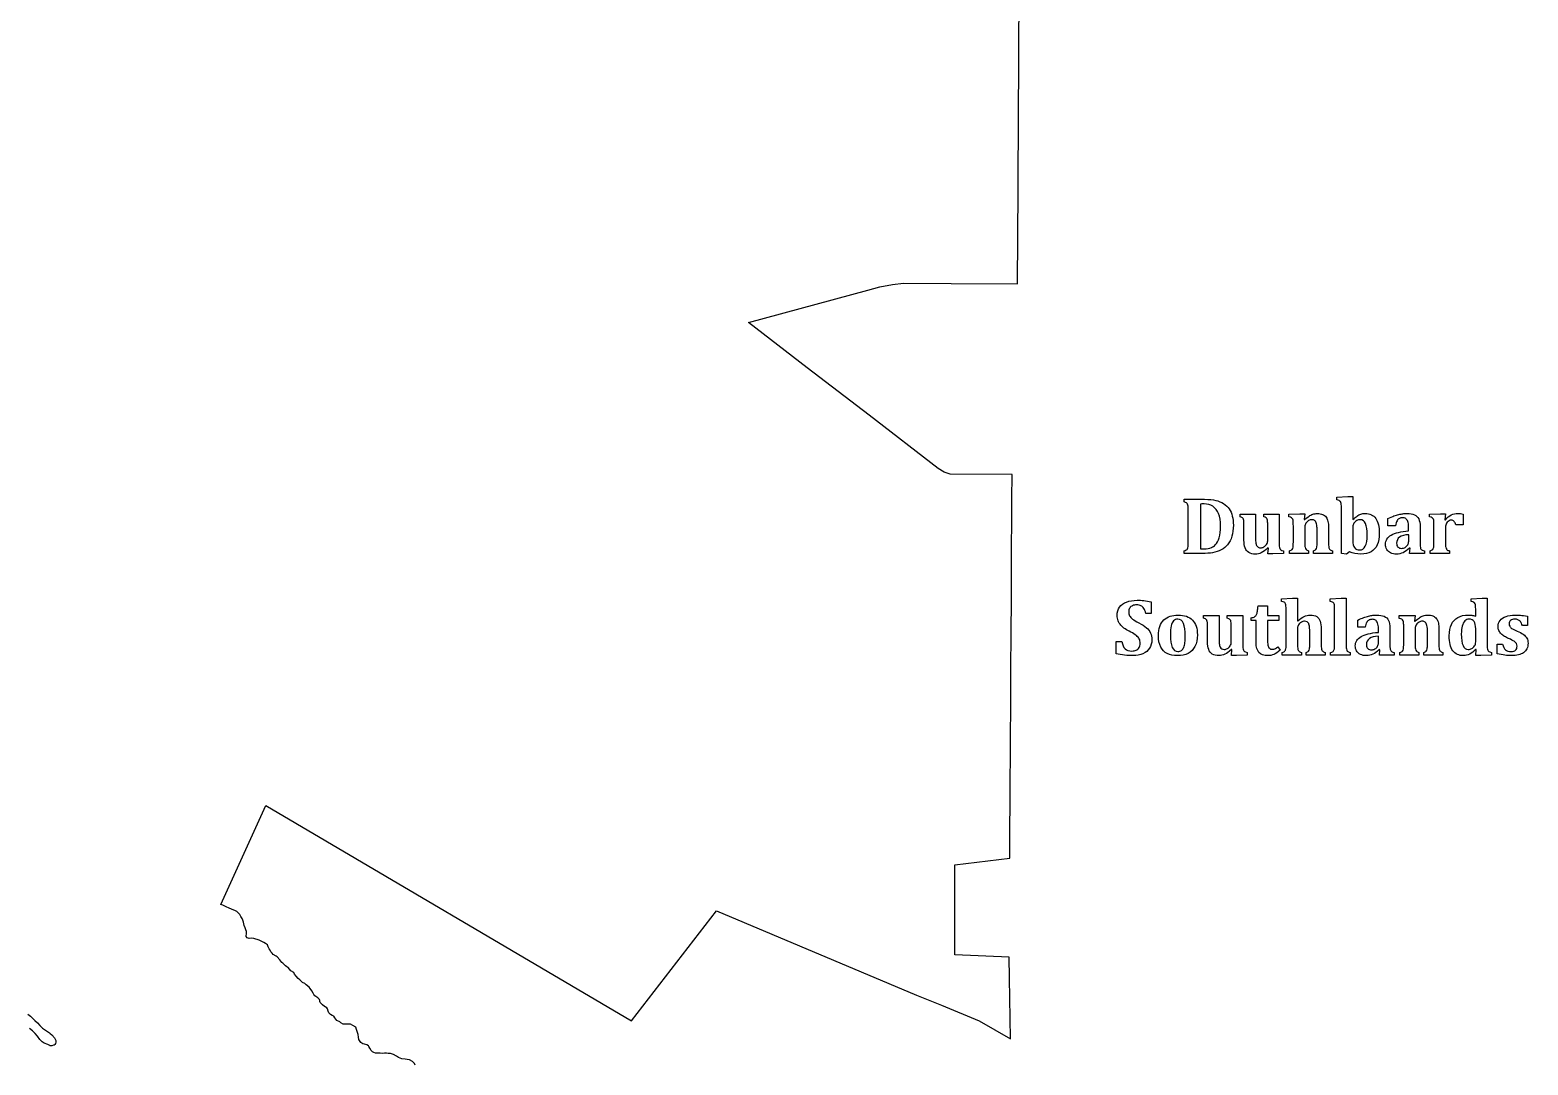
# Model space of a CAD drawing. Extents: x 0 to 800, y 146 to 730.
# Drawn here: x 144.2 to 285.8, y 340.1 to 438 of the extents above; entities that cross this region are included whole.
import ezdxf

# ---------------------------------------------------------------- set-up
doc = ezdxf.new("R2010")
doc.units = 0
doc.layers.get('0').update_dxf_attribs({"linetype": 'CONTINUOUS'})

msp = doc.modelspace()

# ---------------------------------------------------------------- linework, layer by layer
at = {"color": 1}
for points in [[(166.49375, 364.69375), (201.040625, 344.315625), (209.065625, 354.715625), (227.96875, 346.7625), (230.35, 345.790625), (233.903125, 344.3125), (236.86875, 342.63125), (236.834375, 344.5875), (236.765625, 348.35), (236.74375, 350.334375), (231.6125, 350.553125), (231.621875, 359.084375), (236.803125, 359.703125), (236.809375, 360.359375), (236.81875, 362.571875), (236.83125, 364.79375), (236.840625, 367.071875), (236.853125, 369.275), (236.86875, 371.490625), (236.884375, 373.703125), (236.9, 375.91875), (236.915625, 378.13125), (236.925, 380.35625), (236.95, 384.78125), (236.959375, 387), (236.96875, 389.215625), (236.98125, 391.434375), (236.990625, 393.646875), (237.015625, 395.959375), (231.15, 396.009375), (230.5875, 396.196875), (230.046875, 396.546875), (223.503125, 401.56875), (217.653125, 406.0625), (212.09375, 410.328125), (223.378125, 413.3875), (224.51875, 413.71875), (225.725, 413.95), (226.765625, 414.05), (231.25, 414.0375), (237.540625, 414.0125), (237.5875, 422.884375), (237.596875, 424.996875), (237.603125, 426.125), (237.609375, 427.1125), (237.61875, 429.228125), (237.628125, 431.340625), (237.640625, 433.45), (237.653125, 435.5625), (237.6625, 437.675), (237.675, 439.7875)], [(180.6, 340.121875), (180.528125, 340.28125), (180.3375, 340.465625), (180.065625, 340.640625), (179.846875, 340.66875), (179.646875, 340.696875), (179.34375, 340.740625), (179.171875, 340.784375), (179.0125, 340.86875), (178.8375, 340.971875), (178.55, 341.14375), (178.2625, 341.228125), (178.05625, 341.240625), (177.871875, 341.25625), (177.696875, 341.25625), (177.540625, 341.240625), (177.28125, 341.25625), (177.034375, 341.26875), (176.846875, 341.26875), (176.671875, 341.325), (176.55625, 341.38125), (176.440625, 341.528125), (176.3125, 341.75625), (176.209375, 341.8875), (176.175, 341.965625), (176.034375, 342.053125), (175.8, 342.109375), (175.64375, 342.153125), (175.46875, 342.284375), (175.396875, 342.36875), (175.26875, 342.559375), (175.253125, 342.7875), (175.221875, 343.021875), (175.0625, 343.496875), (174.975, 343.725), (174.7, 343.871875), (174.46875, 344.003125), (174.240625, 344.015625), (174.034375, 343.996875), (173.775, 344.025), (173.575, 344.128125), (173.459375, 344.225), (173.2, 344.371875), (172.996875, 344.603125), (172.89375, 344.7625), (172.7375, 344.834375), (172.59375, 344.91875), (172.446875, 345.075), (172.375, 345.25), (172.303125, 345.46875), (172.25625, 345.565625), (172.084375, 345.65625), (172.025, 345.684375), (171.840625, 345.828125), (171.809375, 345.884375), (171.609375, 346.04375), (171.578125, 346.159375), (171.578125, 346.24375), (171.54375, 346.35625), (171.503125, 346.4125), (171.384375, 346.4875), (171.2125, 346.6125), (171.1125, 346.6875), (171.009375, 346.803125), (170.9375, 346.94375), (170.8375, 347.15), (170.675, 347.378125), (170.559375, 347.521875), (170.284375, 347.7375), (170.15625, 347.840625), (169.9375, 347.953125), (169.8375, 348.05625), (169.69375, 348.1875), (169.546875, 348.33125), (169.33125, 348.546875), (169.203125, 348.746875), (169.1125, 348.90625), (168.85625, 349.0375), (168.58125, 349.36875), (168.465625, 349.4375), (168.346875, 349.528125), (168.1, 349.784375), (168, 349.840625), (167.8, 350.0875), (167.5375, 350.390625), (167.453125, 350.446875), (167.1625, 350.590625), (167.078125, 350.7375), (166.946875, 350.846875), (166.903125, 351.00625), (166.796875, 351.146875), (166.709375, 351.334375), (166.634375, 351.50625), (166.434375, 351.625), (166.303125, 351.725), (166.115625, 351.825), (165.840625, 351.940625), (165.334375, 352.1125), (165.11875, 352.128125), (164.91875, 352.121875), (164.715625, 352.16875), (164.615625, 352.296875), (164.6125, 352.384375), (164.65625, 352.528125), (164.65625, 352.703125), (164.640625, 352.778125), (164.58125, 352.91875), (164.5125, 353.121875), (164.440625, 353.353125), (164.38125, 353.640625), (164.309375, 353.840625), (164.234375, 353.9875), (164.103125, 354.175), (164.01875, 354.375), (163.871875, 354.534375), (163.728125, 354.65), (163.596875, 354.7375), (163.221875, 354.878125), (163.00625, 354.98125), (162.73125, 355.10625), (162.415625, 355.253125), (162.3125, 355.29375), (162.240625, 355.328125), (166.49375, 364.69375)]]:
    msp.add_lwpolyline(points, dxfattribs=at)
at = {"color": 7}
for points in [[(267.721242, 393.578477), (267.721242, 393.825978), (268.767494, 393.878458), (269.228742, 393.878458), (269.228742, 391.729709), (269.232582, 391.725869)], [(253.26873, 393.379725), (253.26873, 393.627226), (255.218771, 393.627226)], [(253.670035, 389.449728), (253.670035, 392.682227)], [(254.832518, 393.180973), (254.832518, 388.962227)], [(263.187501, 391.973446), (263.187501, 392.228442), (264.215002, 392.258458), (264.687501, 392.258458), (264.631245, 391.718458), (264.676237, 391.707194)], [(268.902586, 388.662118), (268.625082, 388.448365), (268.145082, 388.515866), (268.145018, 392.58473)], [(276.477587, 391.97344), (276.477587, 392.228435), (277.505088, 392.258451), (277.977587, 392.258451), (277.925018, 391.692224)], [(258.563584, 391.980954), (258.56377, 392.228474)], [(258.56377, 392.228474), (260.022522, 392.228474), (260.022522, 390.147226)], [(258.938746, 389.77223), (258.938746, 391.144736)], [(260.806214, 391.980954), (260.806214, 392.228448), (262.26871, 392.228448), (262.26871, 389.60345)], [(261.181235, 389.697203), (261.181235, 391.144704)], [(263.603776, 389.588442), (263.603776, 391.129696)], [(264.687494, 391.035942), (264.687494, 389.592192)], [(266.93376, 390.964698), (266.93376, 389.592192)], [(269.228768, 391.017229), (269.228768, 389.738477)], [(273.252512, 391.13351), (272.543763, 391.13351), (272.543763, 391.816006)], [(274.505011, 390.645978), (274.505011, 391.002227)], [(275.588762, 391.032288), (275.588762, 389.569792)], [(276.893798, 389.588435), (276.893798, 391.12969)], [(277.925018, 391.692224), (277.973786, 391.68096)], [(279.642541, 392.239686), (279.642541, 391.204691), (278.963789, 391.204691)], [(265.850029, 389.588474), (265.850029, 390.589728)], [(274.508768, 389.655974), (274.508768, 390.278477)], [(277.977549, 390.788435), (277.977549, 389.592186)], [(254.97127, 388.508474), (253.268768, 388.508474), (253.268768, 388.755974)], [(262.681254, 388.759699), (262.681254, 388.508448), (261.661254, 388.47472), (261.207507, 388.47472), (261.241235, 389.01472), (261.196243, 389.025984)], [(265.04752, 388.755942), (265.04752, 388.508442), (263.236269, 388.508442), (263.236269, 388.755942)], [(267.312518, 388.508474), (265.493766, 388.508474), (265.493766, 388.755974)], [(267.312627, 388.755949), (267.312518, 388.508474)], [(274.632518, 388.999725), (274.576262, 389.018477)], [(275.993811, 388.756032), (275.993811, 388.508531), (274.598816, 388.508531), (274.632518, 388.999725)], [(278.37504, 388.755936), (278.37504, 388.508435), (276.526291, 388.508435), (276.526291, 388.755936)], [(250.175021, 383.925952), (250.175021, 382.838451), (249.661267, 382.838451)], [(262.493888, 383.978534), (262.493888, 384.226035), (263.53264, 384.278515), (264.001389, 384.278515), (264.001389, 382.137267), (264.016269, 382.133478)], [(267.083552, 383.97849), (267.083552, 384.22599), (268.122304, 384.27847), (268.591053, 384.27847), (268.59127, 379.992224)], [(280.418733, 383.974848), (280.418733, 384.226099), (281.457478, 384.278579), (281.926234, 384.278579), (281.926272, 380.003475)], [(255.121075, 382.380954), (255.121267, 382.628474)], [(255.121267, 382.628474), (256.580019, 382.628474), (256.580019, 380.547226)], [(257.36377, 382.380954), (257.36377, 382.628448), (258.826272, 382.628448), (258.826272, 380.00345)], [(260.078771, 380.063475), (260.078771, 382.159725), (259.610022, 382.159725), (259.610022, 382.418477)], [(260.266298, 383.565978), (261.162547, 383.565978), (261.162547, 382.628474), (262.231296, 382.628474), (262.231296, 382.159725), (261.162547, 382.159725), (261.162547, 380.468474)], [(262.917792, 379.992282), (262.917792, 382.917286)], [(267.507469, 379.992237), (267.507469, 382.917242)], [(273.620006, 382.373446), (273.620006, 382.628442), (274.647507, 382.658458), (275.120006, 382.658458), (275.06375, 382.118458), (275.108742, 382.107194)], [(280.84247, 382.587347), (280.84247, 382.928595)], [(285.74752, 382.568442), (285.74752, 381.694694), (285.252518, 381.694694)], [(255.496237, 380.17223), (255.496237, 381.544736)], [(257.738797, 380.097203), (257.738797, 381.544704)], [(264.001389, 381.447238), (264.001389, 379.992237)], [(265.160147, 379.98848), (265.160147, 380.967232)], [(266.24377, 381.360979), (266.24377, 379.992224)], [(270.395014, 381.53351), (269.686266, 381.53351), (269.686266, 382.216006)], [(271.647514, 381.045978), (271.647514, 381.402227)], [(272.731264, 381.432288), (272.731264, 379.969792)], [(274.036282, 379.988442), (274.036282, 381.529696)], [(275.119994, 381.435942), (275.119994, 379.992192)], [(276.282528, 379.988474), (276.282528, 380.989728)], [(277.366272, 381.364698), (277.366272, 379.992192)], [(280.842522, 380.149728), (280.842522, 381.398477)], [(246.87127, 379.01721), (246.87127, 380.172205), (247.385018, 380.172224)], [(251.982502, 380.82473), (251.982522, 380.82473)], [(262.122534, 379.673478), (262.358771, 379.358477)], [(271.65127, 380.055974), (271.65127, 380.678477)], [(282.875002, 379.024698), (282.875002, 379.920947), (283.377517, 379.920979)], [(252.642522, 378.848474), (252.642522, 378.848474)], [(259.238752, 379.159699), (259.238752, 378.908448), (258.218752, 378.87472), (257.764998, 378.87472), (257.798726, 379.41472), (257.753734, 379.425984)], [(264.376563, 379.156019), (264.376563, 378.908518), (262.539066, 378.908518), (262.539066, 379.156019)], [(266.622643, 379.155981), (266.622643, 378.90848), (264.803891, 378.90848), (264.803891, 379.155981)], [(268.96624, 379.155974), (268.96624, 378.908474), (267.128736, 378.908474), (267.128736, 379.155974)], [(271.775021, 379.399725), (271.718765, 379.418477)], [(273.136314, 379.156032), (273.136314, 378.908531), (271.741312, 378.908531), (271.775021, 379.399725)], [(275.480019, 379.155942), (275.480019, 378.908442), (273.668768, 378.908442), (273.668768, 379.155942)], [(277.745018, 378.908474), (275.926272, 378.908474), (275.926272, 379.155974)], [(277.745139, 379.155949), (277.745018, 378.908474)], [(282.338752, 379.159725), (282.338752, 378.908474), (281.318752, 378.874746), (280.864998, 378.874746), (280.898726, 379.414746), (280.84247, 379.418586)]]:
    msp.add_lwpolyline(points, dxfattribs=at)
at = {"color": 3}
msp.add_lwpolyline([(143.971875, 344.95), (144.24375, 344.759375), (144.403125, 344.61875), (144.64375, 344.365625), (144.8875, 344.134375), (145.121875, 343.871875), (145.371875, 343.61875), (145.453125, 343.55625), (145.7375, 343.38125), (146.040625, 343.190625), (146.1, 343.140625), (146.25625, 342.9875), (146.4875, 342.715625), (146.55625, 342.6), (146.615625, 342.45), (146.625, 342.296875), (146.59375, 342.19375), (146.5375, 342.096875), (146.45625, 342.034375), (146.415625, 342.015625), (146.265625, 341.975), (146.203125, 341.96875), (146.090625, 341.96875), (146.046875, 341.978125), (145.8625, 342.075), (145.5375, 342.20625), (145.35, 342.325), (145.23125, 342.4375), (145.13125, 342.559375), (144.903125, 342.890625), (144.690625, 343.140625), (144.43125, 343.378125), (144.14375, 343.603125)], dxfattribs=at)
at = {"color": 7}
for points in [[(253.491859, 393.295354), (253.438099, 393.326586), (253.363731, 393.354746), (253.26873, 393.379725)], [(253.611859, 393.173478), (253.585619, 393.223462), (253.545606, 393.264096), (253.491859, 393.295354)], [(253.660627, 392.978477), (253.654227, 393.05847), (253.638099, 393.123469), (253.611859, 393.173478)], [(253.670035, 392.682227), (253.670029, 392.799725), (253.666835, 392.89847), (253.660627, 392.978477)], [(255.166272, 393.188461), (255.01127, 393.188461), (254.900019, 393.185901), (254.832518, 393.180973)], [(255.996896, 392.965338), (255.765645, 393.114086), (255.488768, 393.188461), (255.166272, 393.188461)], [(255.218771, 393.627226), (255.636269, 393.627219), (255.985018, 393.594714), (256.265018, 393.529728)], [(256.535021, 392.27159), (256.407514, 392.585338), (256.228141, 392.816582), (255.996896, 392.965338)], [(256.265018, 393.529728), (256.545018, 393.464723), (256.793766, 393.362221), (257.01127, 393.222227)], [(256.726272, 391.088461), (256.726266, 391.563462), (256.662528, 391.957837), (256.535021, 392.27159)], [(257.01127, 393.222227), (257.228768, 393.082221), (257.40439, 392.915347), (257.538144, 392.7216)], [(257.538144, 392.7216), (257.671891, 392.527846), (257.771264, 392.302848), (257.836269, 392.046598)], [(265.454362, 392.219072), (265.58311, 392.265344), (265.718733, 392.288442), (265.861235, 392.288442)], [(265.861235, 392.288442), (266.066234, 392.288442), (266.236237, 392.259066), (266.371238, 392.20032)], [(267.948122, 393.507226), (267.90185, 393.53225), (267.826246, 393.555994), (267.721242, 393.578477)], [(268.058746, 393.409728), (268.031226, 393.449728), (267.994368, 393.482221), (267.948122, 393.507226)], [(268.118714, 393.24473), (268.106234, 393.31472), (268.086202, 393.369722), (268.058746, 393.409728)], [(268.141178, 392.997229), (268.138618, 393.092224), (268.131194, 393.17472), (268.118714, 393.24473)], [(268.145018, 392.58473), (268.145018, 392.764723), (268.143738, 392.902221), (268.141178, 392.997229)], [(269.986336, 392.222746), (270.11383, 392.266522), (270.25008, 392.288365), (270.395085, 392.288365)], [(270.395085, 392.288365), (270.840083, 392.288365), (271.17383, 392.131488), (271.396333, 391.817741)], [(273.569389, 392.189133), (273.718138, 392.225357), (273.851264, 392.251021), (273.968762, 392.26601)], [(273.968762, 392.26601), (274.086259, 392.280986), (274.203763, 392.288538), (274.321261, 392.288538)], [(274.321261, 392.288538), (274.623763, 392.288538), (274.865638, 392.248538), (275.046886, 392.168538)], [(278.536288, 392.145958), (278.728787, 392.240954), (278.937536, 392.288454), (279.162541, 392.288454)], [(279.162541, 392.288454), (279.315034, 392.288454), (279.475034, 392.272198), (279.642541, 392.239686)], [(256.59127, 389.989715), (256.681267, 390.289709), (256.726266, 390.655962), (256.726272, 391.088461)], [(257.933766, 391.178477), (257.933766, 390.788474), (257.888134, 390.438477), (257.796896, 390.128474)], [(257.836269, 392.046598), (257.901267, 391.790349), (257.933766, 391.500973), (257.933766, 391.178477)], [(258.730458, 391.920986), (258.689178, 391.943514), (258.633581, 391.963482), (258.563584, 391.980954)], [(258.827962, 391.845984), (258.804218, 391.873504), (258.771706, 391.898464), (258.730458, 391.920986)], [(258.884218, 391.754106), (258.870458, 391.787834), (258.851706, 391.818477), (258.827962, 391.845984)], [(258.91609, 391.641606), (258.908602, 391.682822), (258.897978, 391.720352), (258.884218, 391.754106)], [(258.932986, 391.467232), (258.929146, 391.542227), (258.923642, 391.600352), (258.91609, 391.641606)], [(258.938746, 391.144736), (258.938746, 391.28473), (258.936826, 391.39223), (258.932986, 391.467232)], [(261.027462, 391.885325), (260.98247, 391.919053), (260.90871, 391.95095), (260.806214, 391.980954)], [(261.126835, 391.759699), (261.105587, 391.809683), (261.072435, 391.851571), (261.027462, 391.885325)], [(261.169971, 391.551578), (261.162483, 391.64032), (261.148083, 391.709696), (261.126835, 391.759699)], [(261.181235, 391.144704), (261.181235, 391.3272), (261.177395, 391.462822), (261.169971, 391.551578)], [(263.440627, 391.885318), (263.391859, 391.919046), (263.307501, 391.948422), (263.187501, 391.973446)], [(263.549376, 391.754067), (263.525632, 391.807827), (263.489408, 391.851565), (263.440627, 391.885318)], [(263.594368, 391.54032), (263.587968, 391.629069), (263.57312, 391.700314), (263.549376, 391.754067)], [(263.603776, 391.129696), (263.603776, 391.314694), (263.600576, 391.451565), (263.594368, 391.54032)], [(264.676237, 391.707194), (264.831238, 391.844691), (264.967488, 391.952819), (265.084986, 392.031571)], [(264.792493, 391.367821), (264.72249, 391.264064), (264.687494, 391.15344), (264.687494, 391.035942)], [(265.051245, 391.611571), (264.948742, 391.552819), (264.86249, 391.471565), (264.792493, 391.367821)], [(265.347494, 391.699693), (265.252493, 391.699693), (265.153741, 391.670317), (265.051245, 391.611571)], [(265.084986, 392.031571), (265.202483, 392.110317), (265.325613, 392.172813), (265.454362, 392.219072)], [(265.519994, 391.677229), (265.475002, 391.692205), (265.417491, 391.699693), (265.347494, 391.699693)], [(265.639994, 391.607853), (265.604986, 391.639085), (265.564992, 391.662253), (265.519994, 391.677229)], [(265.735616, 391.487853), (265.70688, 391.536621), (265.675008, 391.576602), (265.639994, 391.607853)], [(265.803117, 391.305978), (265.786861, 391.378477), (265.764397, 391.439098), (265.735616, 391.487853)], [(265.838765, 391.026598), (265.831277, 391.140352), (265.819373, 391.233472), (265.803117, 391.305978)], [(265.850029, 390.589728), (265.850022, 390.767226), (265.846189, 390.912851), (265.838765, 391.026598)], [(266.371238, 392.20032), (266.506234, 392.141568), (266.61561, 392.055942), (266.69936, 391.943443)], [(266.69936, 391.943443), (266.78311, 391.830944), (266.84311, 391.69344), (266.87936, 391.530944)], [(266.87936, 391.530944), (266.915584, 391.368442), (266.93376, 391.179693), (266.93376, 390.964698)], [(269.333766, 391.367853), (269.26377, 391.2616), (269.228768, 391.144723), (269.228768, 391.017229)], [(269.232582, 391.725869), (269.382579, 391.863366), (269.51383, 391.969613), (269.626336, 392.044621)], [(269.600019, 391.613478), (269.492518, 391.555942), (269.40377, 391.474099), (269.333766, 391.367853)], [(269.926272, 391.699725), (269.816269, 391.699725), (269.70752, 391.670989), (269.600019, 391.613478)], [(269.626336, 392.044621), (269.738829, 392.119616), (269.858829, 392.178989), (269.986336, 392.222746)], [(270.428768, 391.335974), (270.321267, 391.57847), (270.153766, 391.699725), (269.926272, 391.699725)], [(270.590022, 390.233478), (270.590016, 390.725971), (270.536262, 391.093472), (270.428768, 391.335974)], [(271.396333, 391.817741), (271.618829, 391.503987), (271.73008, 391.034618), (271.730086, 390.409619)], [(272.543763, 391.816006), (272.77376, 391.918502), (272.965011, 391.997254), (273.11751, 392.052256)], [(273.11751, 392.052256), (273.27001, 392.107232), (273.42064, 392.152877), (273.569389, 392.189133)], [(273.402515, 391.596634), (273.335014, 391.485382), (273.285011, 391.331008), (273.252512, 391.13351)], [(273.629389, 391.823507), (273.545638, 391.783507), (273.47001, 391.707878), (273.402515, 391.596634)], [(273.927514, 391.883475), (273.812512, 391.883475), (273.713139, 391.863507), (273.629389, 391.823507)], [(274.223763, 391.806598), (274.141261, 391.857862), (274.042509, 391.883475), (273.927514, 391.883475)], [(274.426266, 391.540352), (274.373786, 391.666598), (274.306259, 391.755347), (274.223763, 391.806598)], [(274.505011, 391.002227), (274.505011, 391.234726), (274.478771, 391.414099), (274.426266, 391.540352)], [(275.046886, 392.168538), (275.228134, 392.088538), (275.363757, 391.958534), (275.45376, 391.778541)], [(275.45376, 391.778541), (275.543757, 391.598534), (275.588762, 391.349786), (275.588762, 391.032288)], [(276.730714, 391.885312), (276.681946, 391.91904), (276.597587, 391.948416), (276.477587, 391.97344)], [(276.839462, 391.754061), (276.815718, 391.807821), (276.779494, 391.851558), (276.730714, 391.885312)], [(276.884454, 391.540314), (276.878054, 391.629062), (276.863206, 391.700307), (276.839462, 391.754061)], [(276.893798, 391.12969), (276.893798, 391.314688), (276.890598, 391.451558), (276.884454, 391.540314)], [(277.973786, 391.68096), (278.156288, 391.895955), (278.343789, 392.050957), (278.536288, 392.145958)], [(277.988813, 391.080941), (277.981325, 391.015936), (277.977549, 390.918438), (277.977549, 390.788435)], [(278.035661, 391.274061), (278.011917, 391.210317), (277.996301, 391.145933), (277.988813, 391.080941)], [(278.155661, 391.461562), (278.099405, 391.400314), (278.059411, 391.337811), (278.035661, 391.274061)], [(278.339411, 391.604064), (278.273165, 391.570336), (278.21191, 391.52281), (278.155661, 391.461562)], [(278.521286, 391.654688), (278.46631, 391.654688), (278.405664, 391.637792), (278.339411, 391.604064)], [(278.796915, 391.538438), (278.72816, 391.615936), (278.636288, 391.654688), (278.521286, 391.654688)], [(278.963789, 391.204691), (278.921293, 391.349683), (278.865664, 391.460934), (278.796915, 391.538438)], [(253.658771, 389.151603), (253.666259, 389.230349), (253.670035, 389.329728), (253.670035, 389.449728)], [(256.22377, 389.318464), (256.386266, 389.490963), (256.508768, 389.714714), (256.59127, 389.989715)], [(257.796896, 390.128474), (257.705638, 389.818477), (257.568768, 389.553478), (257.386272, 389.333478)], [(259.043744, 389.03161), (258.973741, 389.222854), (258.938746, 389.469734), (258.938746, 389.77223)], [(260.022522, 390.147226), (260.022515, 389.907226), (260.03001, 389.719725), (260.044986, 389.58473)], [(260.044986, 389.58473), (260.059962, 389.449728), (260.088762, 389.342848), (260.131238, 389.264102)], [(261.074362, 389.365325), (261.145613, 389.469075), (261.181235, 389.579699), (261.181235, 389.697203)], [(262.26871, 389.60345), (262.26871, 389.413453), (262.27191, 389.274701), (262.278118, 389.1872)], [(263.579392, 389.097197), (263.595648, 389.187194), (263.603776, 389.350944), (263.603776, 389.588442)], [(264.687494, 389.592192), (264.687494, 389.354694), (264.694982, 389.189696), (264.710022, 389.097197)], [(265.825645, 389.095354), (265.841901, 389.186598), (265.850029, 389.350976), (265.850029, 389.588474)], [(266.93376, 389.592192), (266.93376, 389.482195), (266.93568, 389.379066), (266.93952, 389.282822)], [(269.228768, 389.738477), (269.228768, 389.430976), (269.281888, 389.204102), (269.388147, 389.05785)], [(270.408147, 389.200352), (270.529389, 389.4416), (270.590016, 389.785978), (270.590022, 390.233478)], [(271.730086, 390.409619), (271.73008, 389.977114), (271.664454, 389.615245), (271.53321, 389.323994)], [(272.318765, 389.378477), (272.318765, 389.745978), (272.499386, 390.035347), (272.86064, 390.246598)], [(272.86064, 390.246598), (273.221888, 390.45785), (273.77001, 390.590976), (274.505011, 390.645978)], [(273.648147, 390.060979), (273.461894, 389.925978), (273.368768, 389.728474), (273.368768, 389.468474)], [(273.368768, 389.468474), (273.368768, 389.313478), (273.411264, 389.195354), (273.496269, 389.114099)], [(274.508768, 390.278477), (274.121267, 390.268493), (273.834394, 390.195974), (273.648147, 390.060979)], [(274.418771, 389.329728), (274.478739, 389.432224), (274.508768, 389.540973), (274.508768, 389.655974)], [(275.588762, 389.569792), (275.588762, 389.404787), (275.592602, 389.277293), (275.600026, 389.18729)], [(276.869414, 389.09719), (276.88567, 389.187187), (276.893798, 389.350938), (276.893798, 389.588435)], [(277.977549, 389.592186), (277.977549, 389.354688), (277.986317, 389.188435), (278.003789, 389.09344)], [(253.268768, 388.755974), (253.361267, 388.780998), (253.434394, 388.807878), (253.488147, 388.836602)], [(253.488147, 388.836602), (253.541907, 388.865338), (253.581894, 388.90535), (253.608147, 388.956602)], [(253.608147, 388.956602), (253.634387, 389.007866), (253.651283, 389.072851), (253.658771, 389.151603)], [(254.832518, 388.962227), (254.87751, 388.954739), (254.99127, 388.950963), (255.173766, 388.950963)], [(255.972518, 388.575974), (255.707514, 388.530982), (255.373766, 388.508474), (254.97127, 388.508474)], [(255.173766, 388.950963), (255.448768, 388.950963), (255.680019, 388.990963), (255.86752, 389.070963)], [(255.86752, 389.070963), (256.007514, 389.130931), (256.126266, 389.213466), (256.22377, 389.318464)], [(256.788147, 388.845978), (256.551891, 388.718477), (256.280019, 388.628474), (255.972518, 388.575974)], [(257.386272, 389.333478), (257.223763, 389.135974), (257.02439, 388.973478), (256.788147, 388.845978)], [(259.386867, 388.596608), (259.228115, 388.69536), (259.113741, 388.840358), (259.043744, 389.03161)], [(260.022496, 388.44848), (259.757491, 388.44848), (259.545619, 388.497824), (259.386867, 388.596608)], [(260.573741, 388.575981), (260.391245, 388.490982), (260.207494, 388.44848), (260.022496, 388.44848)], [(260.131238, 389.264102), (260.173734, 389.18535), (260.225613, 389.127853), (260.286861, 389.091603)], [(260.286861, 389.091603), (260.348109, 389.055379), (260.426234, 389.037203), (260.521235, 389.037203)], [(260.521235, 389.037203), (260.613734, 389.037203), (260.711232, 389.065939), (260.813734, 389.12345)], [(261.196243, 389.025984), (260.963744, 388.810982), (260.756243, 388.660986), (260.573741, 388.575981)], [(260.813734, 389.12345), (260.916237, 389.180922), (261.00311, 389.261574), (261.074362, 389.365325)], [(262.278118, 389.1872), (262.284518, 389.099699), (262.298726, 389.029702), (262.321254, 388.977203)], [(262.321254, 388.977203), (262.343718, 388.924723), (262.380006, 388.881574), (262.43001, 388.847827)], [(262.43001, 388.847827), (262.479994, 388.814099), (262.56375, 388.784723), (262.681254, 388.759699)], [(263.236269, 388.755942), (263.356269, 388.788454), (263.439392, 388.830944), (263.485645, 388.883443)], [(263.485645, 388.883443), (263.531917, 388.935923), (263.563142, 389.007194), (263.579392, 389.097197)], [(264.710022, 389.097197), (264.724998, 389.004691), (264.755654, 388.931571), (264.801894, 388.877818)], [(264.801894, 388.877818), (264.848166, 388.824058), (264.930016, 388.783443), (265.04752, 388.755942)], [(265.493766, 388.755974), (265.608768, 388.783494), (265.688768, 388.824102), (265.733766, 388.87785)], [(265.733766, 388.87785), (265.778758, 388.93161), (265.809389, 389.004102), (265.825645, 389.095354)], [(266.93952, 389.282822), (266.94336, 389.186566), (266.95264, 389.109696), (266.967616, 389.052192)], [(266.967616, 389.052192), (266.982592, 388.99472), (267.003264, 388.947821), (267.029504, 388.911571)], [(267.029504, 388.911571), (267.055744, 388.875347), (267.092608, 388.844691), (267.140128, 388.819693)], [(267.140128, 388.819693), (267.187616, 388.794669), (267.245126, 388.773421), (267.312627, 388.755949)], [(269.986336, 388.448365), (269.591334, 388.448365), (269.23008, 388.519616), (268.902586, 388.662118)], [(269.388147, 389.05785), (269.494394, 388.911603), (269.658765, 388.838477), (269.881267, 388.838477)], [(269.881267, 388.838477), (270.111264, 388.838477), (270.286893, 388.959104), (270.408147, 389.200352)], [(270.946336, 388.667744), (270.68633, 388.521491), (270.36633, 388.448365), (269.986336, 388.448365)], [(271.53321, 389.323994), (271.401952, 389.032742), (271.20633, 388.81399), (270.946336, 388.667744)], [(272.44064, 388.894726), (272.359386, 389.034726), (272.318765, 389.195974), (272.318765, 389.378477)], [(272.80064, 388.566598), (272.641888, 388.64535), (272.521888, 388.754726), (272.44064, 388.894726)], [(273.361261, 388.448474), (273.146259, 388.448474), (272.959386, 388.487834), (272.80064, 388.566598)], [(273.978138, 388.583475), (273.784384, 388.493478), (273.578765, 388.448474), (273.361261, 388.448474)], [(273.496269, 389.114099), (273.581267, 389.032851), (273.698765, 388.992224), (273.848768, 388.992224)], [(273.848768, 388.992224), (273.96377, 388.992224), (274.072518, 389.02288), (274.175021, 389.084102)], [(274.576262, 389.018477), (274.371264, 388.818477), (274.171885, 388.673478), (273.978138, 388.583475)], [(274.175021, 389.084102), (274.277517, 389.14535), (274.358765, 389.227226), (274.418771, 389.329728)], [(275.600026, 389.18729), (275.607514, 389.097293), (275.619418, 389.030413), (275.635674, 388.986662)], [(275.635674, 388.986662), (275.65193, 388.942886), (275.672538, 388.907917), (275.697562, 388.881664)], [(275.697562, 388.881664), (275.722586, 388.855424), (275.753178, 388.834176), (275.78944, 388.81792)], [(275.78944, 388.81792), (275.825664, 388.801664), (275.893811, 388.781056), (275.993811, 388.756032)], [(276.526291, 388.755936), (276.646291, 388.788448), (276.729414, 388.830938), (276.775661, 388.883437)], [(276.775661, 388.883437), (276.821933, 388.935917), (276.853165, 389.007187), (276.869414, 389.09719)], [(278.003789, 389.09344), (278.021261, 388.998438), (278.056269, 388.924064), (278.108787, 388.87031)], [(278.108787, 388.87031), (278.161267, 388.81655), (278.250035, 388.778438), (278.37504, 388.755936)], [(247.178771, 383.430976), (247.33127, 383.645971), (247.551891, 383.809094), (247.840646, 383.920352)], [(247.840646, 383.920352), (248.129395, 384.031597), (248.46377, 384.087219), (248.84377, 384.087226)], [(248.84377, 384.087226), (249.066266, 384.087219), (249.278765, 384.075322), (249.481267, 384.051578)], [(249.481267, 384.051578), (249.68377, 384.027834), (249.915014, 383.985946), (250.175021, 383.925952)], [(262.722643, 383.911034), (262.675155, 383.936058), (262.598893, 383.958522), (262.493888, 383.978534)], [(262.831392, 383.811661), (262.806368, 383.852877), (262.770144, 383.886029), (262.722643, 383.911034)], [(262.887648, 383.646656), (262.875168, 383.715405), (262.856416, 383.770406), (262.831392, 383.811661)], [(267.312301, 383.910989), (267.264813, 383.936013), (267.18855, 383.958477), (267.083552, 383.97849)], [(267.422925, 383.811616), (267.396685, 383.852832), (267.359821, 383.885984), (267.312301, 383.910989)], [(267.479181, 383.646611), (267.467917, 383.71536), (267.449165, 383.770362), (267.422925, 383.811616)], [(280.677478, 383.888595), (280.62999, 383.921107), (280.543731, 383.949843), (280.418733, 383.974848)], [(280.784358, 383.751725), (280.760614, 383.810477), (280.724966, 383.856096), (280.677478, 383.888595)], [(280.831206, 383.496723), (280.823718, 383.607968), (280.808102, 383.692966), (280.784358, 383.751725)], [(246.950022, 382.647226), (246.950016, 382.95472), (247.026272, 383.215974), (247.178771, 383.430976)], [(247.041894, 382.140979), (246.980646, 382.290976), (246.950016, 382.459725), (246.950022, 382.647226)], [(248.138771, 383.350323), (248.073766, 383.251571), (248.041267, 383.132198), (248.041267, 382.992198)], [(248.041267, 382.992198), (248.041267, 382.8472), (248.069363, 382.721574), (248.125645, 382.615328)], [(248.125645, 382.615328), (248.181901, 382.509075), (248.276269, 382.405325), (248.408768, 382.304077)], [(248.405018, 383.573453), (248.292518, 383.523469), (248.20377, 383.449069), (248.138771, 383.350323)], [(248.78752, 383.648448), (248.645018, 383.648448), (248.517517, 383.623424), (248.405018, 383.573453)], [(249.20377, 383.565952), (249.093766, 383.620928), (248.955014, 383.648448), (248.78752, 383.648448)], [(249.479392, 383.309075), (249.405645, 383.425318), (249.313766, 383.510944), (249.20377, 383.565952)], [(249.661267, 382.838451), (249.613779, 383.035949), (249.553139, 383.192819), (249.479392, 383.309075)], [(251.36752, 382.219725), (251.532518, 382.379725), (251.729395, 382.49785), (251.958144, 382.574099)], [(251.958144, 382.574099), (252.186893, 382.650349), (252.435014, 382.688474), (252.702522, 382.688474)], [(252.702522, 382.688474), (253.307514, 382.688474), (253.763763, 382.529101), (254.07127, 382.210349)], [(255.287955, 382.320986), (255.246675, 382.343514), (255.191078, 382.363482), (255.121075, 382.380954)], [(257.585018, 382.285325), (257.540026, 382.319053), (257.466266, 382.35095), (257.36377, 382.380954)], [(259.610022, 382.418477), (259.762522, 382.443501), (259.875021, 382.481005), (259.94752, 382.530976)], [(259.94752, 382.530976), (260.020019, 382.58096), (260.076269, 382.647846), (260.116269, 382.731603)], [(260.116269, 382.731603), (260.156269, 382.815347), (260.188141, 382.924723), (260.211898, 383.059725)], [(260.211898, 383.059725), (260.235642, 383.19472), (260.253754, 383.363475), (260.266298, 383.565978)], [(262.912032, 383.391661), (262.908192, 383.492902), (262.900128, 383.577907), (262.887648, 383.646656)], [(262.917792, 382.917286), (262.917792, 383.132282), (262.915872, 383.290406), (262.912032, 383.391661)], [(264.016269, 382.133478), (264.24377, 382.335974), (264.446893, 382.479098), (264.625645, 382.562854)], [(264.625645, 382.562854), (264.80439, 382.646598), (264.98752, 382.688474), (265.175021, 382.688474)], [(265.175021, 382.688474), (265.450016, 382.688474), (265.662515, 382.63785), (265.812518, 382.536602)], [(265.812518, 382.536602), (265.962515, 382.435347), (266.071891, 382.289722), (266.140646, 382.099725)], [(267.501709, 383.391616), (267.497869, 383.492858), (267.490445, 383.577862), (267.479181, 383.646611)], [(267.507469, 382.917242), (267.507469, 383.132237), (267.505549, 383.290362), (267.501709, 383.391616)], [(269.686266, 382.216006), (269.916262, 382.318502), (270.107514, 382.397254), (270.260013, 382.452256)], [(270.260013, 382.452256), (270.412512, 382.507232), (270.563136, 382.552877), (270.711891, 382.589133)], [(270.711891, 382.589133), (270.860634, 382.625357), (270.99376, 382.651021), (271.111264, 382.66601)], [(271.111264, 382.66601), (271.228762, 382.680986), (271.346259, 382.688538), (271.463763, 382.688538)], [(271.463763, 382.688538), (271.766259, 382.688538), (272.008134, 382.648538), (272.189389, 382.568538)], [(272.189389, 382.568538), (272.370637, 382.488538), (272.506259, 382.358534), (272.596262, 382.178541)], [(273.873133, 382.285318), (273.824365, 382.319046), (273.740006, 382.348422), (273.620006, 382.373446)], [(275.108742, 382.107194), (275.263744, 382.244691), (275.399994, 382.352819), (275.517491, 382.431571)], [(275.517491, 382.431571), (275.634989, 382.510317), (275.758118, 382.572813), (275.886867, 382.619072)], [(275.886867, 382.619072), (276.015616, 382.665344), (276.151238, 382.688442), (276.293741, 382.688442)], [(276.293741, 382.688442), (276.498739, 382.688442), (276.668742, 382.659066), (276.803744, 382.60032)], [(276.803744, 382.60032), (276.938739, 382.541568), (277.048115, 382.455942), (277.131872, 382.343443)], [(277.131872, 382.343443), (277.215616, 382.230944), (277.275616, 382.09344), (277.311872, 381.930944)], [(278.547469, 381.801709), (278.684966, 382.09296), (278.889344, 382.313581), (279.160595, 382.463584)], [(279.160595, 382.463584), (279.43184, 382.613581), (279.758714, 382.688582), (280.141216, 382.688582)], [(280.141216, 382.688582), (280.251219, 382.688582), (280.359341, 382.681734), (280.465594, 382.667974)], [(280.465594, 382.667974), (280.57184, 382.654214), (280.697466, 382.627334), (280.84247, 382.587347)], [(280.84247, 382.928595), (280.842464, 383.196096), (280.83863, 383.385466), (280.831206, 383.496723)], [(283.148768, 382.178477), (283.278771, 382.343475), (283.464397, 382.469722), (283.705645, 382.557229)], [(283.705645, 382.557229), (283.946893, 382.644723), (284.222515, 382.688474), (284.532518, 382.688474)], [(284.532518, 382.688474), (284.715014, 382.688474), (284.893766, 382.680986), (285.068768, 382.665946)], [(285.068768, 382.665946), (285.24377, 382.65097), (285.470016, 382.618458), (285.74752, 382.568442)], [(247.300646, 381.726598), (247.189395, 381.852851), (247.103142, 381.990976), (247.041894, 382.140979)], [(247.70377, 381.379725), (247.546266, 381.484723), (247.411891, 381.600352), (247.300646, 381.726598)], [(248.232518, 381.075974), (248.037517, 381.173472), (247.861267, 381.274726), (247.70377, 381.379725)], [(248.765018, 380.749728), (248.637517, 380.852224), (248.460019, 380.960973), (248.232518, 381.075974)], [(248.408768, 382.304077), (248.541267, 382.202822), (248.733766, 382.0872), (248.986272, 381.957203)], [(248.986272, 381.957203), (249.293766, 381.797197), (249.535642, 381.640326), (249.711898, 381.486573)], [(249.711898, 381.486573), (249.888141, 381.332826), (250.018144, 381.165325), (250.101894, 380.984077)], [(250.101894, 380.984077), (250.185638, 380.802822), (250.227514, 380.592198), (250.22752, 380.352198)], [(250.842522, 380.742227), (250.842522, 381.077222), (250.888794, 381.367226), (250.981267, 381.612224)], [(250.981267, 381.612224), (251.073766, 381.857222), (251.202522, 382.059725), (251.36752, 382.219725)], [(252.053747, 381.653478), (252.006259, 381.438477), (251.982496, 381.162227), (251.982502, 380.82473)], [(252.278752, 382.137229), (252.17625, 382.029722), (252.101248, 381.868474), (252.053747, 381.653478)], [(252.687501, 382.298477), (252.517498, 382.29847), (252.381248, 382.244717), (252.278752, 382.137229)], [(253.214374, 381.899104), (253.095622, 382.16535), (252.92, 382.29847), (252.687501, 382.298477)], [(253.392499, 380.693478), (253.392499, 381.230976), (253.333107, 381.632851), (253.214374, 381.899104)], [(254.07127, 382.210349), (254.378765, 381.891597), (254.532518, 381.424723), (254.532518, 380.809728)], [(255.385453, 382.245984), (255.361709, 382.273504), (255.329197, 382.298464), (255.287955, 382.320986)], [(255.441709, 382.154106), (255.427949, 382.187834), (255.409197, 382.218477), (255.385453, 382.245984)], [(255.473581, 382.041606), (255.466093, 382.082822), (255.455469, 382.120352), (255.441709, 382.154106)], [(255.490477, 381.867232), (255.486637, 381.942227), (255.481069, 382.000352), (255.473581, 382.041606)], [(255.496237, 381.544736), (255.496237, 381.68473), (255.494317, 381.79223), (255.490477, 381.867232)], [(257.684397, 382.159699), (257.663149, 382.209683), (257.629997, 382.251571), (257.585018, 382.285325)], [(257.727533, 381.951578), (257.720045, 382.04032), (257.705645, 382.109696), (257.684397, 382.159699)], [(257.738797, 381.544704), (257.73879, 381.7272), (257.734957, 381.862822), (257.727533, 381.951578)], [(264.104518, 381.771616), (264.035763, 381.670362), (264.001389, 381.562234), (264.001389, 381.447238)], [(264.363264, 382.011616), (264.259514, 381.952864), (264.173267, 381.872864), (264.104518, 381.771616)], [(264.661389, 382.099738), (264.566387, 382.099738), (264.467014, 382.070362), (264.363264, 382.011616)], [(264.903264, 382.043482), (264.842016, 382.080986), (264.761389, 382.099738), (264.661389, 382.099738)], [(265.053267, 381.872858), (265.014547, 381.949107), (264.964512, 382.005978), (264.903264, 382.043482)], [(265.135763, 381.550355), (265.119507, 381.689107), (265.091987, 381.796608), (265.053267, 381.872858)], [(265.160147, 380.967232), (265.160147, 381.217229), (265.152019, 381.411603), (265.135763, 381.550355)], [(266.140646, 382.099725), (266.209389, 381.909722), (266.243763, 381.663475), (266.24377, 381.360979)], [(270.003136, 380.646598), (270.364384, 380.85785), (270.912512, 380.990976), (271.647514, 381.045978)], [(270.545011, 381.996634), (270.47751, 381.885382), (270.427514, 381.731008), (270.395014, 381.53351)], [(270.771891, 382.223507), (270.688134, 382.183507), (270.612512, 382.107878), (270.545011, 381.996634)], [(271.070016, 382.283475), (270.955014, 382.283475), (270.855635, 382.263507), (270.771891, 382.223507)], [(271.366266, 382.206598), (271.283763, 382.257862), (271.185011, 382.283475), (271.070016, 382.283475)], [(271.568762, 381.940352), (271.516282, 382.066598), (271.448762, 382.155347), (271.366266, 382.206598)], [(271.647514, 381.402227), (271.647514, 381.634726), (271.621274, 381.814099), (271.568762, 381.940352)], [(272.596262, 382.178541), (272.686259, 381.998534), (272.731258, 381.749786), (272.731264, 381.432288)], [(273.981882, 382.154067), (273.958138, 382.207827), (273.921914, 382.251565), (273.873133, 382.285318)], [(274.026874, 381.94032), (274.020474, 382.029069), (274.005626, 382.100314), (273.981882, 382.154067)], [(274.036282, 381.529696), (274.036282, 381.714694), (274.033082, 381.851565), (274.026874, 381.94032)], [(275.224992, 381.767821), (275.154995, 381.664064), (275.119994, 381.55344), (275.119994, 381.435942)], [(275.483744, 382.011571), (275.381242, 381.952819), (275.294989, 381.871565), (275.224992, 381.767821)], [(275.779994, 382.099693), (275.684992, 382.099693), (275.58624, 382.070317), (275.483744, 382.011571)], [(275.952493, 382.077229), (275.907501, 382.092205), (275.84999, 382.099693), (275.779994, 382.099693)], [(276.072493, 382.007853), (276.037485, 382.039085), (275.997491, 382.062253), (275.952493, 382.077229)], [(276.168122, 381.887853), (276.139386, 381.936621), (276.107514, 381.976602), (276.072493, 382.007853)], [(276.235616, 381.705978), (276.21936, 381.778477), (276.196832, 381.839098), (276.168122, 381.887853)], [(276.271264, 381.426598), (276.263776, 381.540352), (276.251872, 381.633472), (276.235616, 381.705978)], [(276.282528, 380.989728), (276.282522, 381.167226), (276.278688, 381.312851), (276.271264, 381.426598)], [(277.311872, 381.930944), (277.348096, 381.768442), (277.366208, 381.579693), (277.366272, 381.364698)], [(278.341216, 380.727334), (278.341216, 381.152333), (278.409965, 381.510458), (278.547469, 381.801709)], [(279.565645, 381.649728), (279.509389, 381.439725), (279.481267, 381.190976), (279.481267, 380.903475)], [(279.816896, 382.131603), (279.705645, 382.020346), (279.621894, 381.859725), (279.565645, 381.649728)], [(280.216269, 382.298477), (280.061267, 382.29847), (279.928141, 382.242861), (279.816896, 382.131603)], [(280.688768, 382.077229), (280.586266, 382.224723), (280.428768, 382.29847), (280.216269, 382.298477)], [(280.842522, 381.398477), (280.842515, 381.703475), (280.791258, 381.929722), (280.688768, 382.077229)], [(282.953766, 381.593478), (282.953766, 381.818477), (283.018771, 382.013472), (283.148768, 382.178477)], [(283.032518, 381.218477), (282.980038, 381.330976), (282.953766, 381.455974), (282.953766, 381.593478)], [(283.246272, 380.912851), (283.156269, 381.004102), (283.085018, 381.105971), (283.032518, 381.218477)], [(284.146272, 382.185946), (284.048768, 382.110944), (284.000019, 382.005939), (284.000019, 381.870944)], [(284.000019, 381.870944), (284.000019, 381.775942), (284.017491, 381.694694), (284.052499, 381.627194)], [(284.052499, 381.627194), (284.087507, 381.559693), (284.149997, 381.494067), (284.24, 381.430317)], [(284.540019, 382.298445), (284.375021, 382.298438), (284.24377, 382.260941), (284.146272, 382.185946)], [(284.24, 381.430317), (284.329997, 381.366573), (284.50375, 381.280941), (284.761248, 381.173446)], [(284.836269, 382.247821), (284.753766, 382.281549), (284.655014, 382.298445), (284.540019, 382.298445)], [(284.761248, 381.173446), (284.99625, 381.075942), (285.187501, 380.974067), (285.335002, 380.867821)], [(285.063142, 382.065946), (284.994394, 382.15344), (284.918765, 382.214067), (284.836269, 382.247821)], [(285.252518, 381.694694), (285.194982, 381.854694), (285.131891, 381.978438), (285.063142, 382.065946)], [(247.385018, 380.172224), (247.447546, 379.874726), (247.551891, 379.652851), (247.698144, 379.506598)], [(247.698144, 379.506598), (247.84439, 379.360352), (248.058771, 379.287226), (248.341267, 379.287226)], [(248.738771, 379.362227), (248.856269, 379.412211), (248.950643, 379.492851), (249.021894, 379.604102)], [(249.042522, 380.42535), (248.984986, 380.539098), (248.892518, 380.647226), (248.765018, 380.749728)], [(249.021894, 379.604102), (249.093139, 379.715354), (249.128768, 379.854726), (249.128768, 380.022227)], [(249.128768, 380.022227), (249.128768, 380.177222), (249.100032, 380.311603), (249.042522, 380.42535)], [(250.013766, 379.551578), (249.871264, 379.325325), (249.66377, 379.151578), (249.39127, 379.030323)], [(250.22752, 380.352198), (250.227514, 380.044698), (250.156269, 379.777824), (250.013766, 379.551578)], [(251.06752, 379.660352), (250.917517, 379.944102), (250.842522, 380.304723), (250.842522, 380.742227)], [(251.691898, 379.0416), (251.425645, 379.170349), (251.217517, 379.376602), (251.06752, 379.660352)], [(251.982522, 380.82473), (251.982515, 380.294726), (252.041914, 379.89785), (252.160646, 379.634099)], [(252.160646, 379.634099), (252.279392, 379.370349), (252.458765, 379.238477), (252.698771, 379.238477)], [(253.030643, 379.339725), (253.119392, 379.407226), (253.190643, 379.504723), (253.244397, 379.632224)], [(253.244397, 379.632224), (253.298157, 379.759725), (253.336269, 379.912851), (253.358771, 380.091603)], [(253.358771, 380.091603), (253.381235, 380.270349), (253.392499, 380.470976), (253.392499, 380.693478)], [(254.30377, 379.716602), (254.151264, 379.422848), (253.933766, 379.204723), (253.65127, 379.062227)], [(254.532518, 380.809728), (254.532518, 380.374726), (254.456262, 380.010349), (254.30377, 379.716602)], [(255.601235, 379.43161), (255.531238, 379.622854), (255.496237, 379.869734), (255.496237, 380.17223)], [(256.580019, 380.547226), (256.580019, 380.307226), (256.587507, 380.119725), (256.602547, 379.98473)], [(256.602547, 379.98473), (256.617523, 379.849728), (256.646323, 379.742848), (256.688794, 379.664102)], [(256.688794, 379.664102), (256.73129, 379.58535), (256.783168, 379.527853), (256.844422, 379.491603)], [(257.078797, 379.437203), (257.171296, 379.437203), (257.268794, 379.465939), (257.371296, 379.52345)], [(257.371296, 379.52345), (257.473792, 379.580922), (257.560666, 379.661574), (257.631923, 379.765325)], [(257.631923, 379.765325), (257.703168, 379.869075), (257.73879, 379.979699), (257.738797, 380.097203)], [(258.826272, 380.00345), (258.826266, 379.813453), (258.829472, 379.674701), (258.835616, 379.5872)], [(258.835616, 379.5872), (258.842016, 379.499699), (258.856224, 379.429702), (258.878752, 379.377203)], [(260.354394, 379.150349), (260.170643, 379.351603), (260.078771, 379.655974), (260.078771, 380.063475)], [(261.162547, 380.468474), (261.162541, 380.185978), (261.175667, 379.977222), (261.201907, 379.842227)], [(261.201907, 379.842227), (261.228147, 379.707226), (261.272531, 379.607853), (261.335034, 379.544102)], [(261.335034, 379.544102), (261.397562, 379.480358), (261.475027, 379.448474), (261.567533, 379.448474)], [(261.755034, 379.467226), (261.81001, 379.479706), (261.868154, 379.502234), (261.929408, 379.534726)], [(261.929408, 379.534726), (261.990656, 379.567238), (262.055027, 379.613478), (262.122534, 379.673478)], [(262.876576, 379.42041), (262.894048, 379.469178), (262.905312, 379.536659), (262.910304, 379.622912)], [(262.910304, 379.622912), (262.915424, 379.709158), (262.917792, 379.832282), (262.917792, 379.992282)], [(264.001389, 379.992237), (264.001389, 379.852237), (264.003309, 379.744115), (264.007149, 379.667866)], [(264.007149, 379.667866), (264.010989, 379.591616), (264.016557, 379.532864), (264.024045, 379.491616)], [(265.135763, 379.493485), (265.152019, 379.585984), (265.160147, 379.750982), (265.160147, 379.98848)], [(266.24377, 379.992224), (266.243763, 379.882227), (266.24569, 379.779098), (266.24953, 379.682854)], [(266.24953, 379.682854), (266.25337, 379.586598), (266.26265, 379.509728), (266.277626, 379.452224)], [(267.466253, 379.420365), (267.483725, 379.469133), (267.494989, 379.536614), (267.499981, 379.622867)], [(267.499981, 379.622867), (267.505101, 379.709114), (267.507469, 379.832237), (267.507469, 379.992237)], [(268.59127, 379.992224), (268.59127, 379.754726), (268.598758, 379.590976), (268.613734, 379.500979)], [(269.461261, 379.778477), (269.461261, 380.145978), (269.641888, 380.435347), (270.003136, 380.646598)], [(269.583136, 379.294726), (269.501888, 379.434726), (269.461261, 379.595974), (269.461261, 379.778477)], [(270.790643, 380.460979), (270.60439, 380.325978), (270.51127, 380.128474), (270.51127, 379.868474)], [(270.51127, 379.868474), (270.51127, 379.713478), (270.553766, 379.595354), (270.638771, 379.514099)], [(270.638771, 379.514099), (270.72377, 379.432851), (270.841267, 379.392224), (270.99127, 379.392224)], [(271.65127, 380.678477), (271.26377, 380.668493), (270.97689, 380.595974), (270.790643, 380.460979)], [(271.317517, 379.484102), (271.420019, 379.54535), (271.501267, 379.627226), (271.561267, 379.729728)], [(271.561267, 379.729728), (271.621235, 379.832224), (271.651264, 379.940973), (271.65127, 380.055974)], [(272.731264, 379.969792), (272.731258, 379.804787), (272.735104, 379.677293), (272.742528, 379.58729)], [(272.742528, 379.58729), (272.750016, 379.497293), (272.76192, 379.430413), (272.778176, 379.386662)], [(274.011898, 379.497197), (274.028154, 379.587194), (274.036282, 379.750944), (274.036282, 379.988442)], [(275.119994, 379.992192), (275.119994, 379.754694), (275.127482, 379.589696), (275.142522, 379.497197)], [(276.258144, 379.495354), (276.2744, 379.586598), (276.282528, 379.750976), (276.282528, 379.988474)], [(277.366272, 379.992192), (277.366266, 379.882195), (277.368192, 379.779066), (277.372032, 379.682822)], [(277.372032, 379.682822), (277.375872, 379.586566), (277.385152, 379.509696), (277.400128, 379.452192)], [(278.680595, 379.317338), (278.454342, 379.629837), (278.341216, 380.099834), (278.341216, 380.727334)], [(279.481267, 380.903475), (279.481267, 380.410976), (279.535027, 380.043475), (279.642522, 379.800979)], [(279.642522, 379.800979), (279.750016, 379.558477), (279.917517, 379.437229), (280.145018, 379.437229)], [(280.145018, 379.437229), (280.252518, 379.437229), (280.359392, 379.464109), (280.465645, 379.51785)], [(280.465645, 379.51785), (280.571891, 379.57161), (280.661267, 379.654099), (280.733766, 379.76535)], [(280.733766, 379.76535), (280.806266, 379.876602), (280.842515, 380.004723), (280.842522, 380.149728)], [(281.926272, 380.003475), (281.926266, 379.813478), (281.929472, 379.674726), (281.935616, 379.587226)], [(281.935616, 379.587226), (281.942016, 379.499725), (281.956224, 379.429728), (281.978752, 379.377229)], [(283.563142, 380.667226), (283.441894, 380.739725), (283.336269, 380.8216), (283.246272, 380.912851)], [(283.377517, 379.920979), (283.437485, 379.693478), (283.532518, 379.522848), (283.662522, 379.409101)], [(283.95127, 380.468474), (283.813766, 380.528442), (283.68439, 380.594726), (283.563142, 380.667226)], [(284.470643, 380.207853), (284.369395, 380.274099), (284.196269, 380.360973), (283.95127, 380.468474)], [(284.688147, 379.999725), (284.644371, 380.072224), (284.571891, 380.1416), (284.470643, 380.207853)], [(284.609395, 379.365978), (284.705645, 379.450976), (284.753766, 379.574726), (284.753766, 379.737229)], [(284.753766, 379.737229), (284.753766, 379.839725), (284.731878, 379.927226), (284.688147, 379.999725)], [(285.335002, 380.867821), (285.482496, 380.761568), (285.594995, 380.639066), (285.672499, 380.50032)], [(285.672499, 380.50032), (285.749997, 380.361568), (285.788749, 380.199693), (285.788749, 380.014694)], [(285.788749, 380.014694), (285.788749, 379.812192), (285.751245, 379.637818), (285.67625, 379.491571)], [(247.649395, 378.891584), (247.373146, 378.92032), (247.113766, 378.962208), (246.87127, 379.01721)], [(248.446272, 378.848448), (248.19127, 378.848448), (247.925645, 378.862848), (247.649395, 378.891584)], [(248.341267, 379.287226), (248.488768, 379.287226), (248.621267, 379.31225), (248.738771, 379.362227)], [(249.39127, 379.030323), (249.118765, 378.909075), (248.80377, 378.848448), (248.446272, 378.848448)], [(252.642522, 378.848474), (252.275021, 378.848474), (251.958144, 378.912851), (251.691898, 379.0416)], [(253.65127, 379.062227), (253.368768, 378.919725), (253.032518, 378.848474), (252.642522, 378.848474)], [(252.698771, 379.238477), (252.83127, 379.238477), (252.941894, 379.272205), (253.030643, 379.339725)], [(255.944365, 378.996608), (255.785613, 379.09536), (255.671238, 379.240358), (255.601235, 379.43161)], [(256.579987, 378.84848), (256.314989, 378.84848), (256.10311, 378.897824), (255.944365, 378.996608)], [(257.131238, 378.975981), (256.948736, 378.890982), (256.764986, 378.84848), (256.579987, 378.84848)], [(256.844422, 379.491603), (256.90567, 379.455379), (256.983795, 379.437203), (257.078797, 379.437203)], [(257.753734, 379.425984), (257.521235, 379.210982), (257.313734, 379.060986), (257.131238, 378.975981)], [(258.878752, 379.377203), (258.901216, 379.324723), (258.937504, 379.281574), (258.987501, 379.247827)], [(258.987501, 379.247827), (259.037485, 379.214099), (259.121248, 379.184723), (259.238752, 379.159699)], [(261.188768, 378.848474), (260.816269, 378.848474), (260.538144, 378.949101), (260.354394, 379.150349)], [(261.758771, 378.962854), (261.578765, 378.886598), (261.388768, 378.848474), (261.188768, 378.848474)], [(261.567533, 379.448474), (261.63753, 379.448474), (261.700032, 379.454874), (261.755034, 379.467226)], [(262.358771, 379.358477), (262.138765, 379.170976), (261.938765, 379.039104), (261.758771, 378.962854)], [(262.539066, 379.156019), (262.614061, 379.173555), (262.672813, 379.194163), (262.715315, 379.217907)], [(262.715315, 379.217907), (262.757811, 379.241651), (262.790938, 379.269171), (262.814688, 379.30041)], [(262.814688, 379.30041), (262.838432, 379.331642), (262.85904, 379.371661), (262.876576, 379.42041)], [(264.024045, 379.491616), (264.031533, 379.450336), (264.042157, 379.413491), (264.055917, 379.380992)], [(264.055917, 379.380992), (264.069677, 379.34848), (264.087789, 379.318464), (264.110317, 379.290989)], [(264.110317, 379.290989), (264.132781, 379.263469), (264.165293, 379.238509), (264.207814, 379.215987)], [(264.207814, 379.215987), (264.25031, 379.193523), (264.30656, 379.173491), (264.376563, 379.156019)], [(264.803891, 379.155981), (264.921389, 379.183501), (265.002016, 379.223482), (265.045766, 379.275981)], [(265.045766, 379.275981), (265.089542, 379.328461), (265.119514, 379.400986), (265.135763, 379.493485)], [(266.277626, 379.452224), (266.292602, 379.394752), (266.313274, 379.347853), (266.339514, 379.311603)], [(266.339514, 379.311603), (266.365754, 379.275379), (266.402618, 379.244723), (266.450144, 379.219725)], [(266.450144, 379.219725), (266.497632, 379.194701), (266.555136, 379.173453), (266.622643, 379.155981)], [(267.128736, 379.155974), (267.203738, 379.17351), (267.26249, 379.194118), (267.304986, 379.217862)], [(267.304986, 379.217862), (267.347482, 379.241606), (267.380614, 379.269126), (267.404365, 379.300365)], [(267.404365, 379.300365), (267.428109, 379.331597), (267.448717, 379.371616), (267.466253, 379.420365)], [(268.613734, 379.500979), (268.62871, 379.410976), (268.659366, 379.339104), (268.705613, 379.28535)], [(268.705613, 379.28535), (268.751885, 379.23159), (268.838733, 379.188474), (268.96624, 379.155974)], [(269.943136, 378.966598), (269.78439, 379.04535), (269.66439, 379.154726), (269.583136, 379.294726)], [(270.503763, 378.848474), (270.288762, 378.848474), (270.101888, 378.887834), (269.943136, 378.966598)], [(271.12064, 378.983475), (270.926886, 378.893478), (270.721261, 378.848474), (270.503763, 378.848474)], [(270.99127, 379.392224), (271.106266, 379.392224), (271.215014, 379.42288), (271.317517, 379.484102)], [(271.718765, 379.418477), (271.51376, 379.218477), (271.314387, 379.073478), (271.12064, 378.983475)], [(272.778176, 379.386662), (272.794432, 379.342886), (272.81504, 379.307917), (272.840064, 379.281664)], [(272.840064, 379.281664), (272.865088, 379.255424), (272.89568, 379.234176), (272.931942, 379.21792)], [(272.931942, 379.21792), (272.968166, 379.201664), (273.036314, 379.181056), (273.136314, 379.156032)], [(273.668768, 379.155942), (273.788768, 379.188454), (273.871891, 379.230944), (273.918144, 379.283443)], [(273.918144, 379.283443), (273.964416, 379.335923), (273.995642, 379.407194), (274.011898, 379.497197)], [(275.142522, 379.497197), (275.157498, 379.404691), (275.188154, 379.331571), (275.234394, 379.277818)], [(275.234394, 379.277818), (275.280666, 379.224058), (275.362515, 379.183443), (275.480019, 379.155942)], [(275.926272, 379.155974), (276.041267, 379.183494), (276.121267, 379.224102), (276.166272, 379.27785)], [(276.166272, 379.27785), (276.211264, 379.33161), (276.241894, 379.404102), (276.258144, 379.495354)], [(277.400128, 379.452192), (277.415104, 379.39472), (277.435776, 379.347821), (277.462016, 379.311571)], [(277.462016, 379.311571), (277.488256, 379.275347), (277.52512, 379.244691), (277.57264, 379.219693)], [(277.57264, 379.219693), (277.620128, 379.194669), (277.677638, 379.173421), (277.745139, 379.155949)], [(279.70247, 378.848582), (279.247469, 378.848582), (278.906842, 379.004838), (278.680595, 379.317338)], [(280.274342, 378.99671), (280.07559, 378.897958), (279.884966, 378.848582), (279.70247, 378.848582)], [(280.84247, 379.418586), (280.662464, 379.236083), (280.473088, 379.095462), (280.274342, 378.99671)], [(281.978752, 379.377229), (282.001216, 379.324749), (282.037504, 379.2816), (282.087501, 379.247853)], [(282.087501, 379.247853), (282.137485, 379.214125), (282.221248, 379.184749), (282.338752, 379.159725)], [(284.251251, 378.848442), (283.838752, 378.848442), (283.38, 378.907194), (282.875002, 379.024698)], [(283.662522, 379.409101), (283.792518, 379.295354), (283.966266, 379.238477), (284.18377, 379.238477)], [(284.18377, 379.238477), (284.37127, 379.238477), (284.513146, 379.280973), (284.609395, 379.365978)], [(284.875622, 378.917818), (284.686874, 378.871546), (284.478746, 378.848442), (284.251251, 378.848442)], [(285.361248, 379.129696), (285.226246, 379.034694), (285.064371, 378.96407), (284.875622, 378.917818)], [(285.67625, 379.491571), (285.601248, 379.345318), (285.49625, 379.224691), (285.361248, 379.129696)]]:
    msp.add_open_spline(points, degree=3, dxfattribs=at)

doc.saveas('drawing.dxf')
